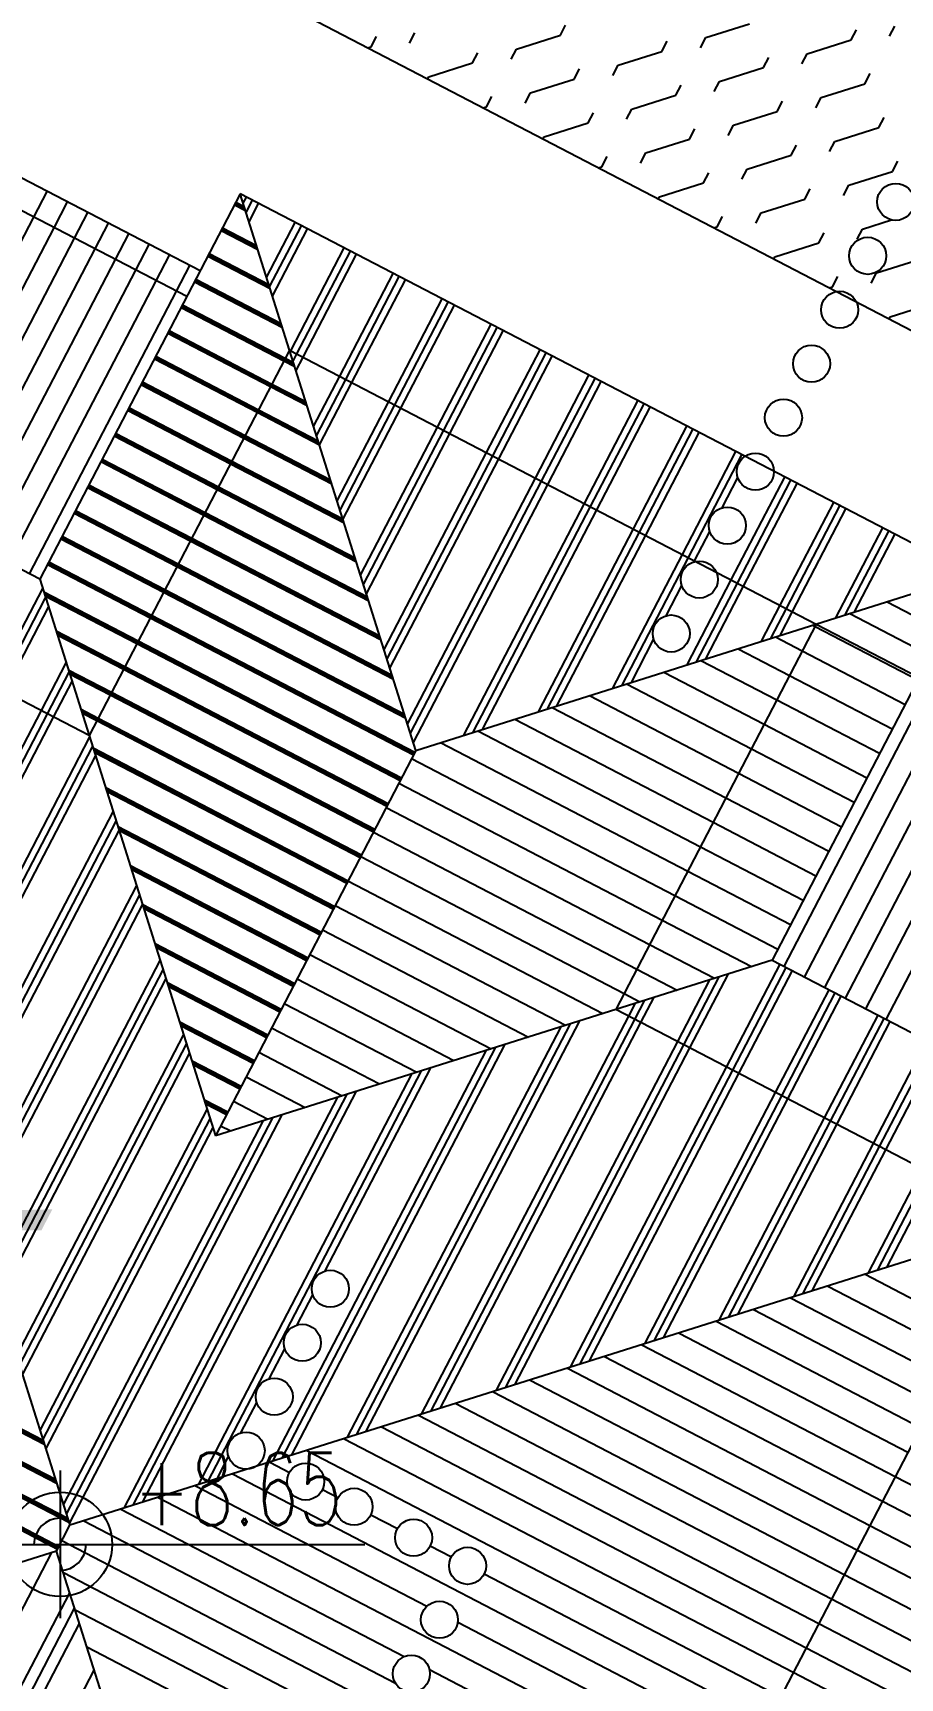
# Model space of a CAD drawing. Extents: x 3907.4 to 3911.57, y -3054.42 to -3053.7.
# Drawn here: x 3907.6873 to 3907.7172, y -3053.9799 to -3053.9231 of the extents above; entities that cross this region are included whole.
import ezdxf
from ezdxf.enums import TextEntityAlignment as Align

# ---------------------------------------------------------------- set-up
doc = ezdxf.new("R2010")
doc.units = 0
doc.header["$LTSCALE"] = 2
doc.header["$MEASUREMENT"] = 0
doc.linetypes.add('ACAD_ISO03W100', pattern=[30, 12, -18])
for name, color, linetype in [('MB', 11, 'CONTINUOUS'), ('TERTUVAR', 2, 'CONTINUOUS'), ('TEXT', 11, 'CONTINUOUS'), ('ÇATI', 7, 'CONTINUOUS'), ('ÇATI TARAMA', 9, 'CONTINUOUS'), ('ÖLÇÜ İZİ', 9, 'CONTINUOUS')]:
    doc.layers.add(name, color=color, linetype=linetype)
doc.styles.add('KAPı-PEN', font='simplex.shx', dxfattribs={"width": 0.7, "height": 10})
doc.styles.add('MAHAL', font='stylu.ttf', dxfattribs={"width": 0.7, "height": 20})

msp = doc.modelspace()

# ---------------------------------------------------------------- linework, layer by layer
at = {"layer": 'MB', "color": 2, "linetype": 'ACAD_ISO03W100', "ltscale": 0.4}
msp.add_line((3907.692581, -3053.932198), (3907.681935, -3053.926661), dxfattribs=at)
at = {"layer": 'MB', "linetype": 'ACAD_ISO03W100', "ltscale": 0.4}
for p, q in [((3907.69613, -3053.934044), (3907.689208, -3053.947351)), ((3907.69613, -3053.934044), (3907.714317, -3053.943504)), ((3907.689208, -3053.947351), (3907.675013, -3053.939968)), ((3907.714317, -3053.943504), (3907.707395, -3053.956811)), ((3907.72159, -3053.964195), (3907.707395, -3053.956811)), ((3907.72159, -3053.964195), (3907.698517, -3054.008553))]:
    msp.add_line(p, q, dxfattribs=at)
at = {"layer": 'TERTUVAR'}
msp.add_line((3907.72759, -3053.938572), (3907.692104, -3053.920114), dxfattribs=at)
at = {"layer": 'TEXT', "color": 2}
for p, q in [((3907.688207, -3053.972734), (3907.688207, -3053.977829)), ((3907.685626, -3053.975282), (3907.69873, -3053.975282))]:
    msp.add_line(p, q, dxfattribs=at)
at = {"layer": 'TEXT'}
for centre in [(3907.717061, -3053.928927), (3907.716092, -3053.93079), (3907.715123, -3053.932653), (3907.714154, -3053.934516), (3907.713185, -3053.936379), (3907.712216, -3053.938242), (3907.711247, -3053.940105), (3907.710278, -3053.941969), (3907.709309, -3053.943832), (3907.69754, -3053.966457), (3907.696571, -3053.968321), (3907.695602, -3053.970184), (3907.694633, -3053.972047), (3907.696687, -3053.973115), (3907.698359, -3053.973985), (3907.700413, -3053.975053), (3907.702277, -3053.976023), (3907.701307, -3053.977886), (3907.700338, -3053.979749)]:
    msp.add_circle(centre, 0.00064, dxfattribs=at)
at = {"layer": 'TEXT', "color": 2}
msp.add_circle((3907.688207, -3053.975282), 0.0018, dxfattribs=at)
for start, end in [(90, 180), (270, 0)]:
    msp.add_arc((3907.688207, -3053.975282), 0.0009, start, end, dxfattribs=at)
at = {"layer": 'ÇATI', "color": 11, "ltscale": 0.5}
msp.add_line((3907.693043, -3053.931311), (3907.68151, -3053.925312), dxfattribs=at)
at = {"layer": 'ÇATI', "ltscale": 0.5}
for p, q in [((3907.694427, -3053.928649), (3907.687505, -3053.941957)), ((3907.719711, -3053.941801), (3907.694427, -3053.928649)), ((3907.700493, -3053.947867), (3907.694427, -3053.928649)), ((3907.687505, -3053.941957), (3907.673311, -3053.934574)), ((3907.687505, -3053.941957), (3907.693572, -3053.961175)), ((3907.700493, -3053.947867), (3907.719711, -3053.941801)), ((3907.719711, -3053.941801), (3907.712789, -3053.955108)), ((3907.700493, -3053.947867), (3907.693572, -3053.961175)), ((3907.712789, -3053.955108), (3907.693572, -3053.961175)), ((3907.712789, -3053.955108), (3907.726984, -3053.962492)), ((3907.684717, -3053.962487), (3907.688548, -3053.974624)), ((3907.726984, -3053.962492), (3907.688548, -3053.974624)), ((3907.688087, -3053.975512), (3907.688548, -3053.974624)), ((3907.688087, -3053.975512), (3907.673758, -3053.980035)), ((3907.70022, -3054.013947), (3907.688087, -3053.975512))]:
    msp.add_line(p, q, dxfattribs=at)
at = {"layer": 'ÇATI TARAMA'}
for p, q in [((3907.710501, -3053.923253), (3907.712014, -3053.922775)), ((3907.698948, -3053.923571), (3907.699131, -3053.923218)), ((3907.700278, -3053.923445), (3907.700462, -3053.923093)), ((3907.703967, -3053.923651), (3907.705481, -3053.923173)), ((3907.705481, -3053.923173), (3907.705664, -3053.922821)), ((3907.710317, -3053.923605), (3907.710501, -3053.923253)), ((3907.714006, -3053.923811), (3907.71552, -3053.923333)), ((3907.71552, -3053.923333), (3907.715703, -3053.922981)), ((3907.716851, -3053.923208), (3907.717034, -3053.922856)), ((3907.698824, -3053.92361), (3907.698948, -3053.923571)), ((3907.702453, -3053.924129), (3907.702636, -3053.923777)), ((3907.703784, -3053.924003), (3907.703967, -3053.923651)), ((3907.707473, -3053.924209), (3907.708987, -3053.923731)), ((3907.708987, -3053.923731), (3907.70917, -3053.923379)), ((3907.713823, -3053.924163), (3907.714006, -3053.923811)), ((3907.700939, -3053.924607), (3907.702453, -3053.924129)), ((3907.705959, -3053.924687), (3907.706142, -3053.924335)), ((3907.70729, -3053.924561), (3907.707473, -3053.924209)), ((3907.710978, -3053.924767), (3907.712492, -3053.924289)), ((3907.712492, -3053.924289), (3907.712675, -3053.923937)), ((3907.715998, -3053.924847), (3907.716181, -3053.924495)), ((3907.700897, -3053.924688), (3907.700939, -3053.924607)), ((3907.704445, -3053.925165), (3907.705959, -3053.924687)), ((3907.709465, -3053.925245), (3907.709648, -3053.924893)), ((3907.710795, -3053.925119), (3907.710978, -3053.924767)), ((3907.714484, -3053.925325), (3907.715998, -3053.924847)), ((3907.702931, -3053.925643), (3907.703114, -3053.92529)), ((3907.704262, -3053.925517), (3907.704445, -3053.925165)), ((3907.707951, -3053.925723), (3907.709465, -3053.925245)), ((3907.71297, -3053.925803), (3907.713153, -3053.925451)), ((3907.714301, -3053.925677), (3907.714484, -3053.925325)), ((3907.702807, -3053.925682), (3907.702931, -3053.925643)), ((3907.704923, -3053.926679), (3907.706437, -3053.926201)), ((3907.706437, -3053.926201), (3907.70662, -3053.925849)), ((3907.707768, -3053.926075), (3907.707951, -3053.925723)), ((3907.711456, -3053.926281), (3907.71297, -3053.925803)), ((3907.716476, -3053.926361), (3907.716659, -3053.926009)), ((3907.704881, -3053.92676), (3907.704923, -3053.926679)), ((3907.708429, -3053.927237), (3907.709942, -3053.926759)), ((3907.709942, -3053.926759), (3907.710126, -3053.926407)), ((3907.711273, -3053.926633), (3907.711456, -3053.926281)), ((3907.714962, -3053.926839), (3907.716476, -3053.926361)), ((3907.708245, -3053.927589), (3907.708429, -3053.927237)), ((3907.711934, -3053.927795), (3907.713448, -3053.927317)), ((3907.713448, -3053.927317), (3907.713631, -3053.926965)), ((3907.714779, -3053.927191), (3907.714962, -3053.926839)), ((3907.706791, -3053.927754), (3907.706915, -3053.927715)), ((3907.706915, -3053.927715), (3907.707098, -3053.927362)), ((3907.711751, -3053.928147), (3907.711934, -3053.927795)), ((3907.71544, -3053.928353), (3907.716954, -3053.927875)), ((3907.716954, -3053.927875), (3907.717137, -3053.927523)), ((3907.708906, -3053.928751), (3907.71042, -3053.928273)), ((3907.71042, -3053.928273), (3907.710603, -3053.927921)), ((3907.715257, -3053.928705), (3907.71544, -3053.928353)), ((3907.687301, -3053.929452), (3907.687763, -3053.928565)), ((3907.688005, -3053.929818), (3907.688467, -3053.928931)), ((3907.694232, -3053.929025), (3907.694607, -3053.929221)), ((3907.694255, -3053.92898), (3907.694586, -3053.929151)), ((3907.694279, -3053.928934), (3907.694564, -3053.929082)), ((3907.694529, -3053.928973), (3907.69464, -3053.92876)), ((3907.69463, -3053.929294), (3907.694851, -3053.92887)), ((3907.694732, -3053.929615), (3907.695062, -3053.92898)), ((3907.708864, -3053.928832), (3907.708906, -3053.928751)), ((3907.712412, -3053.929309), (3907.713926, -3053.928831)), ((3907.713926, -3053.928831), (3907.714109, -3053.928479)), ((3907.682225, -3053.939211), (3907.687301, -3053.929452)), ((3907.68871, -3053.930184), (3907.689171, -3053.929297)), ((3907.710898, -3053.929787), (3907.711081, -3053.929434)), ((3907.712229, -3053.929661), (3907.712412, -3053.929309)), ((3907.715918, -3053.929867), (3907.716918, -3053.929551)), ((3907.682929, -3053.939577), (3907.688005, -3053.929818)), ((3907.689414, -3053.930551), (3907.689875, -3053.929663)), ((3907.690118, -3053.930917), (3907.690579, -3053.93003)), ((3907.69377, -3053.929912), (3907.695033, -3053.930569)), ((3907.693794, -3053.929867), (3907.695011, -3053.9305)), ((3907.693818, -3053.929821), (3907.694989, -3053.930431)), ((3907.69534, -3053.931542), (3907.69633, -3053.929639)), ((3907.695441, -3053.931863), (3907.696541, -3053.929749)), ((3907.695543, -3053.932184), (3907.696752, -3053.929859)), ((3907.710774, -3053.929826), (3907.710898, -3053.929787)), ((3907.714404, -3053.930345), (3907.714587, -3053.929993)), ((3907.715735, -3053.930219), (3907.715918, -3053.929867)), ((3907.683634, -3053.939943), (3907.68871, -3053.930184)), ((3907.684338, -3053.940309), (3907.689414, -3053.930551)), ((3907.690822, -3053.931283), (3907.691284, -3053.930396)), ((3907.693356, -3053.930709), (3907.695415, -3053.93178)), ((3907.696174, -3053.934067), (3907.69802, -3053.930518)), ((3907.696385, -3053.934177), (3907.698231, -3053.930628)), ((3907.696597, -3053.934287), (3907.698442, -3053.930738)), ((3907.71289, -3053.930823), (3907.714404, -3053.930345)), ((3907.685042, -3053.940676), (3907.690118, -3053.930917)), ((3907.685746, -3053.941042), (3907.690822, -3053.931283)), ((3907.691526, -3053.931649), (3907.691988, -3053.930762)), ((3907.692231, -3053.932016), (3907.692692, -3053.931129)), ((3907.693309, -3053.9308), (3907.695459, -3053.931918)), ((3907.693332, -3053.930754), (3907.695437, -3053.931849)), ((3907.712848, -3053.930904), (3907.71289, -3053.930823)), ((3907.716396, -3053.931381), (3907.717909, -3053.930903)), ((3907.68645, -3053.941408), (3907.691526, -3053.931649)), ((3907.692847, -3053.931687), (3907.695884, -3053.933266)), ((3907.692871, -3053.931641), (3907.695863, -3053.933197)), ((3907.692895, -3053.931596), (3907.695841, -3053.933128)), ((3907.697864, -3053.934946), (3907.69971, -3053.931397)), ((3907.698075, -3053.935056), (3907.699921, -3053.931507)), ((3907.698287, -3053.935166), (3907.700132, -3053.931617)), ((3907.714758, -3053.931898), (3907.714882, -3053.931859)), ((3907.714882, -3053.931859), (3907.715065, -3053.931506)), ((3907.716212, -3053.931733), (3907.716396, -3053.931381)), ((3907.687155, -3053.941775), (3907.692231, -3053.932016)), ((3907.699554, -3053.935825), (3907.7014, -3053.932276)), ((3907.699765, -3053.935935), (3907.701611, -3053.932386)), ((3907.716873, -3053.932895), (3907.718387, -3053.932417)), ((3907.692386, -3053.932574), (3907.695934, -3053.93442)), ((3907.692409, -3053.932528), (3907.695958, -3053.934374)), ((3907.692433, -3053.932483), (3907.695982, -3053.934329)), ((3907.699977, -3053.936045), (3907.701822, -3053.932496)), ((3907.716831, -3053.932976), (3907.716873, -3053.932895)), ((3907.691924, -3053.933461), (3907.695473, -3053.935307)), ((3907.691948, -3053.933416), (3907.695497, -3053.935261)), ((3907.691972, -3053.93337), (3907.69552, -3053.935216)), ((3907.701244, -3053.936704), (3907.70309, -3053.933155)), ((3907.701455, -3053.936814), (3907.703301, -3053.933265)), ((3907.701667, -3053.936924), (3907.703512, -3053.933375)), ((3907.696151, -3053.934111), (3907.696174, -3053.934067)), ((3907.702934, -3053.937583), (3907.70478, -3053.934035)), ((3907.703145, -3053.937693), (3907.704991, -3053.934144)), ((3907.691463, -3053.934348), (3907.695012, -3053.936194)), ((3907.691487, -3053.934303), (3907.695035, -3053.936149)), ((3907.69151, -3053.934257), (3907.695059, -3053.936103)), ((3907.695934, -3053.93442), (3907.69631, -3053.934615)), ((3907.695958, -3053.934374), (3907.696288, -3053.934546)), ((3907.695982, -3053.934329), (3907.696267, -3053.934477)), ((3907.696252, -3053.934432), (3907.696385, -3053.934177)), ((3907.696354, -3053.934753), (3907.696597, -3053.934287)), ((3907.703357, -3053.937803), (3907.705203, -3053.934254)), ((3907.691001, -3053.935235), (3907.69455, -3053.937081)), ((3907.691025, -3053.93519), (3907.694574, -3053.937036)), ((3907.691049, -3053.935144), (3907.694597, -3053.93699)), ((3907.695497, -3053.935261), (3907.696714, -3053.935895)), ((3907.69552, -3053.935216), (3907.696692, -3053.935825)), ((3907.696962, -3053.93668), (3907.697864, -3053.934946)), ((3907.697063, -3053.937001), (3907.698075, -3053.935056)), ((3907.697165, -3053.937322), (3907.698287, -3053.935166)), ((3907.704624, -3053.938462), (3907.70647, -3053.934914)), ((3907.704836, -3053.938572), (3907.706681, -3053.935023)), ((3907.705047, -3053.938682), (3907.706893, -3053.935133)), ((3907.695473, -3053.935307), (3907.696736, -3053.935964)), ((3907.697773, -3053.939249), (3907.699554, -3053.935825)), ((3907.706314, -3053.939341), (3907.70816, -3053.935793)), ((3907.69054, -3053.936123), (3907.694089, -3053.937968)), ((3907.690564, -3053.936077), (3907.694112, -3053.937923)), ((3907.690587, -3053.936032), (3907.694136, -3053.937877)), ((3907.695012, -3053.936194), (3907.697162, -3053.937312)), ((3907.695035, -3053.936149), (3907.69714, -3053.937243)), ((3907.695059, -3053.936103), (3907.697118, -3053.937174)), ((3907.697874, -3053.93957), (3907.699765, -3053.935935)), ((3907.697976, -3053.939892), (3907.699977, -3053.936045)), ((3907.706526, -3053.939451), (3907.708371, -3053.935903)), ((3907.706737, -3053.939561), (3907.708583, -3053.936012)), ((3907.690102, -3053.936964), (3907.693651, -3053.93881)), ((3907.690126, -3053.936919), (3907.693675, -3053.938765)), ((3907.694597, -3053.93699), (3907.697544, -3053.938523)), ((3907.698584, -3053.941818), (3907.701244, -3053.936704)), ((3907.698685, -3053.94214), (3907.701455, -3053.936814)), ((3907.698787, -3053.942461), (3907.701667, -3053.936924)), ((3907.708004, -3053.94022), (3907.70985, -3053.936672)), ((3907.708216, -3053.94033), (3907.710061, -3053.936782)), ((3907.708427, -3053.94044), (3907.710273, -3053.936892)), ((3907.690079, -3053.93701), (3907.693627, -3053.938855)), ((3907.69455, -3053.937081), (3907.697587, -3053.938661)), ((3907.694574, -3053.937036), (3907.697565, -3053.938592)), ((3907.709694, -3053.941099), (3907.71154, -3053.937551)), ((3907.689617, -3053.937897), (3907.693166, -3053.939743)), ((3907.689641, -3053.937851), (3907.693189, -3053.939697)), ((3907.689664, -3053.937806), (3907.693213, -3053.939652)), ((3907.694089, -3053.937968), (3907.698013, -3053.94001)), ((3907.694112, -3053.937923), (3907.697991, -3053.93994)), ((3907.694136, -3053.937877), (3907.697969, -3053.939871)), ((3907.699395, -3053.944387), (3907.702934, -3053.937583)), ((3907.699496, -3053.944709), (3907.703145, -3053.937693)), ((3907.699598, -3053.94503), (3907.703357, -3053.937803)), ((3907.709906, -3053.941209), (3907.711751, -3053.937661)), ((3907.689203, -3053.938693), (3907.692752, -3053.940539)), ((3907.700206, -3053.946957), (3907.704624, -3053.938462)), ((3907.700307, -3053.947278), (3907.704836, -3053.938572)), ((3907.700409, -3053.947599), (3907.705047, -3053.938682)), ((3907.711068, -3053.939491), (3907.71161, -3053.938449)), ((3907.711384, -3053.941979), (3907.71323, -3053.93843)), ((3907.711596, -3053.942088), (3907.713442, -3053.93854)), ((3907.711807, -3053.942198), (3907.713653, -3053.93865)), ((3907.689156, -3053.938784), (3907.692704, -3053.94063)), ((3907.689179, -3053.938739), (3907.692728, -3053.940584)), ((3907.693627, -3053.938855), (3907.698439, -3053.941358)), ((3907.693651, -3053.93881), (3907.698417, -3053.941289)), ((3907.693675, -3053.938765), (3907.698395, -3053.94122)), ((3907.688694, -3053.939671), (3907.692243, -3053.941517)), ((3907.688718, -3053.939626), (3907.692267, -3053.941471)), ((3907.688742, -3053.93958), (3907.69229, -3053.941426)), ((3907.693166, -3053.939743), (3907.698864, -3053.942707)), ((3907.693189, -3053.939697), (3907.698843, -3053.942638)), ((3907.693213, -3053.939652), (3907.698821, -3053.942569)), ((3907.702152, -3053.947344), (3907.706314, -3053.939341)), ((3907.702473, -3053.947242), (3907.706526, -3053.939451)), ((3907.702794, -3053.947141), (3907.706737, -3053.939561)), ((3907.713074, -3053.942858), (3907.71492, -3053.939309)), ((3907.713286, -3053.942968), (3907.715132, -3053.939419)), ((3907.713497, -3053.943077), (3907.715343, -3053.939529)), ((3907.704721, -3053.946533), (3907.708004, -3053.94022)), ((3907.705042, -3053.946431), (3907.708216, -3053.94033)), ((3907.710117, -3053.941319), (3907.710641, -3053.940312)), ((3907.714997, -3053.943289), (3907.71661, -3053.940188)), ((3907.715319, -3053.943188), (3907.716822, -3053.940298)), ((3907.688233, -3053.940558), (3907.691781, -3053.942404)), ((3907.688256, -3053.940513), (3907.691805, -3053.942359)), ((3907.68828, -3053.940467), (3907.691829, -3053.942313)), ((3907.692704, -3053.94063), (3907.69929, -3053.944055)), ((3907.692728, -3053.940584), (3907.699268, -3053.943986)), ((3907.692752, -3053.940539), (3907.699247, -3053.943917)), ((3907.705363, -3053.94633), (3907.708427, -3053.94044)), ((3907.71564, -3053.943086), (3907.717033, -3053.940408)), ((3907.687771, -3053.941445), (3907.69132, -3053.943291)), ((3907.687795, -3053.9414), (3907.691344, -3053.943246)), ((3907.687819, -3053.941355), (3907.691367, -3053.9432)), ((3907.692243, -3053.941517), (3907.699716, -3053.945404)), ((3907.692267, -3053.941471), (3907.699694, -3053.945335)), ((3907.69229, -3053.941426), (3907.699672, -3053.945266)), ((3907.70729, -3053.945722), (3907.709694, -3053.941099)), ((3907.707611, -3053.94562), (3907.709906, -3053.941209)), ((3907.710099, -3053.941354), (3907.710117, -3053.941319)), ((3907.709859, -3053.944911), (3907.711384, -3053.941979)), ((3907.71018, -3053.944809), (3907.711596, -3053.942088)), ((3907.685872, -3053.945616), (3907.687607, -3053.94228)), ((3907.686083, -3053.945726), (3907.687709, -3053.942601)), ((3907.687642, -3053.94239), (3907.690906, -3053.944088)), ((3907.687664, -3053.942459), (3907.690882, -3053.944133)), ((3907.687686, -3053.942528), (3907.690858, -3053.944178)), ((3907.691781, -3053.942404), (3907.700142, -3053.946753)), ((3907.691805, -3053.942359), (3907.70012, -3053.946684)), ((3907.691829, -3053.942313), (3907.700098, -3053.946614)), ((3907.70913, -3053.943217), (3907.709672, -3053.942175)), ((3907.710501, -3053.944708), (3907.711807, -3053.942198)), ((3907.686295, -3053.945836), (3907.68781, -3053.942923)), ((3907.691367, -3053.9432), (3907.700461, -3053.94793)), ((3907.712428, -3053.9441), (3907.713074, -3053.942858)), ((3907.712749, -3053.943999), (3907.713286, -3053.942968)), ((3907.713071, -3053.943897), (3907.713497, -3053.943077)), ((3907.715475, -3053.943138), (3907.718262, -3053.944587)), ((3907.71676, -3053.942733), (3907.718701, -3053.943742)), ((3907.688068, -3053.943738), (3907.690444, -3053.944975)), ((3907.688089, -3053.943808), (3907.690421, -3053.94502)), ((3907.69132, -3053.943291), (3907.700413, -3053.948021)), ((3907.691344, -3053.943246), (3907.700437, -3053.947976)), ((3907.714191, -3053.943544), (3907.714274, -3053.943587)), ((3907.714274, -3053.943587), (3907.717822, -3053.945433)), ((3907.688111, -3053.943877), (3907.690397, -3053.945066)), ((3907.690858, -3053.944178), (3907.699952, -3053.948908)), ((3907.690882, -3053.944133), (3907.699976, -3053.948863)), ((3907.690906, -3053.944088), (3907.699999, -3053.948817)), ((3907.707932, -3053.945519), (3907.708703, -3053.944038)), ((3907.711622, -3053.944355), (3907.713395, -3053.945277)), ((3907.712906, -3053.943949), (3907.713834, -3053.944432)), ((3907.687562, -3053.946495), (3907.688418, -3053.944849)), ((3907.710337, -3053.94476), (3907.712955, -3053.946122)), ((3907.713834, -3053.944432), (3907.717383, -3053.946278)), ((3907.687773, -3053.946605), (3907.68852, -3053.94517)), ((3907.687985, -3053.946715), (3907.688621, -3053.945492)), ((3907.688493, -3053.945087), (3907.689983, -3053.945862)), ((3907.688515, -3053.945156), (3907.689959, -3053.945907)), ((3907.688537, -3053.945225), (3907.689936, -3053.945953)), ((3907.690397, -3053.945066), (3907.69949, -3053.949796)), ((3907.690421, -3053.94502), (3907.699514, -3053.94975)), ((3907.690444, -3053.944975), (3907.699538, -3053.949705)), ((3907.709052, -3053.945166), (3907.712515, -3053.946967)), ((3907.713395, -3053.945277), (3907.716943, -3053.947123)), ((3907.689936, -3053.945953), (3907.699029, -3053.950683)), ((3907.689959, -3053.945907), (3907.699053, -3053.950637)), ((3907.689983, -3053.945862), (3907.699076, -3053.950592)), ((3907.706483, -3053.945976), (3907.711636, -3053.948657)), ((3907.707768, -3053.945571), (3907.712076, -3053.947812)), ((3907.713209, -3053.955327), (3907.718285, -3053.945568)), ((3907.713914, -3053.955693), (3907.71899, -3053.945934)), ((3907.681035, -3053.959044), (3907.687562, -3053.946495)), ((3907.681136, -3053.959365), (3907.687773, -3053.946605)), ((3907.688919, -3053.946436), (3907.689521, -3053.946749)), ((3907.688941, -3053.946505), (3907.689498, -3053.946794)), ((3907.688963, -3053.946574), (3907.689474, -3053.94684)), ((3907.705199, -3053.946382), (3907.711197, -3053.949502)), ((3907.712955, -3053.946122), (3907.716504, -3053.947968)), ((3907.714618, -3053.956059), (3907.719694, -3053.946301)), ((3907.681238, -3053.959686), (3907.687985, -3053.946715)), ((3907.689474, -3053.94684), (3907.698568, -3053.95157)), ((3907.689498, -3053.946794), (3907.698591, -3053.951524)), ((3907.689521, -3053.946749), (3907.698615, -3053.951479)), ((3907.70263, -3053.947193), (3907.710318, -3053.951192)), ((3907.703914, -3053.946787), (3907.710757, -3053.950347)), ((3907.712515, -3053.946967), (3907.716064, -3053.948813)), ((3907.715322, -3053.956426), (3907.720398, -3053.946667)), ((3907.716026, -3053.956792), (3907.721102, -3053.947033)), ((3907.6821, -3053.961125), (3907.689229, -3053.947418)), ((3907.682311, -3053.961235), (3907.689331, -3053.94774)), ((3907.689345, -3053.947784), (3907.698153, -3053.952366)), ((3907.701345, -3053.947598), (3907.709878, -3053.952037)), ((3907.71673, -3053.957158), (3907.721806, -3053.947399)), ((3907.682522, -3053.961345), (3907.689432, -3053.948061)), ((3907.689367, -3053.947853), (3907.69813, -3053.952412)), ((3907.689388, -3053.947923), (3907.698106, -3053.952457)), ((3907.700345, -3053.948152), (3907.709439, -3053.952882)), ((3907.712076, -3053.947812), (3907.715625, -3053.949658)), ((3907.711636, -3053.948657), (3907.715185, -3053.950503)), ((3907.68977, -3053.949133), (3907.697692, -3053.953253)), ((3907.689792, -3053.949202), (3907.697668, -3053.953299)), ((3907.689814, -3053.949271), (3907.697645, -3053.953344)), ((3907.699906, -3053.948997), (3907.708999, -3053.953727)), ((3907.68379, -3053.962004), (3907.69004, -3053.949988)), ((3907.699466, -3053.949842), (3907.70856, -3053.954572)), ((3907.711197, -3053.949502), (3907.714746, -3053.951348)), ((3907.684001, -3053.962114), (3907.690142, -3053.950309)), ((3907.690196, -3053.950482), (3907.69723, -3053.95414)), ((3907.690218, -3053.950551), (3907.697207, -3053.954186)), ((3907.69024, -3053.95062), (3907.697183, -3053.954231)), ((3907.710757, -3053.950347), (3907.714306, -3053.952193)), ((3907.684212, -3053.962224), (3907.690243, -3053.95063)), ((3907.699027, -3053.950687), (3907.70812, -3053.955417)), ((3907.710318, -3053.951192), (3907.713866, -3053.953038)), ((3907.698587, -3053.951532), (3907.707681, -3053.956262)), ((3907.690622, -3053.95183), (3907.696769, -3053.955028)), ((3907.690644, -3053.951899), (3907.696745, -3053.955073)), ((3907.690665, -3053.951968), (3907.696722, -3053.955119)), ((3907.709878, -3053.952037), (3907.713427, -3053.953883)), ((3907.685083, -3053.963646), (3907.690851, -3053.952557)), ((3907.685184, -3053.963967), (3907.690953, -3053.952878)), ((3907.698148, -3053.952377), (3907.706945, -3053.956953)), ((3907.709439, -3053.952882), (3907.712987, -3053.954728)), ((3907.685286, -3053.964289), (3907.691054, -3053.953199)), ((3907.691048, -3053.953179), (3907.696308, -3053.955915)), ((3907.691069, -3053.953248), (3907.696284, -3053.95596)), ((3907.691091, -3053.953317), (3907.69626, -3053.956006)), ((3907.697708, -3053.953222), (3907.705661, -3053.957359)), ((3907.708999, -3053.953727), (3907.712083, -3053.955331)), ((3907.691473, -3053.954527), (3907.695846, -3053.956802)), ((3907.691495, -3053.954597), (3907.695822, -3053.956847)), ((3907.697269, -3053.954067), (3907.704376, -3053.957764)), ((3907.70856, -3053.954572), (3907.710799, -3053.955737)), ((3907.685894, -3053.966215), (3907.691662, -3053.955126)), ((3907.691517, -3053.954666), (3907.695799, -3053.956893)), ((3907.696829, -3053.954912), (3907.703092, -3053.95817)), ((3907.685995, -3053.966537), (3907.691764, -3053.955447)), ((3907.70812, -3053.955417), (3907.709514, -3053.956142)), ((3907.709744, -3053.958033), (3907.710966, -3053.955684)), ((3907.709955, -3053.958143), (3907.711287, -3053.955583)), ((3907.711223, -3053.958802), (3907.713069, -3053.955254)), ((3907.711434, -3053.958912), (3907.71328, -3053.955364)), ((3907.711645, -3053.959022), (3907.713491, -3053.955473)), ((3907.686097, -3053.966858), (3907.691865, -3053.955768)), ((3907.691899, -3053.955876), (3907.695385, -3053.957689)), ((3907.691921, -3053.955945), (3907.695361, -3053.957735)), ((3907.691943, -3053.956014), (3907.695337, -3053.95778)), ((3907.696389, -3053.955757), (3907.701807, -3053.958575)), ((3907.707681, -3053.956262), (3907.70823, -3053.956548)), ((3907.709533, -3053.957923), (3907.710645, -3053.955785)), ((3907.712913, -3053.959681), (3907.714759, -3053.956133)), ((3907.713124, -3053.959791), (3907.71497, -3053.956243)), ((3907.69595, -3053.956602), (3907.700522, -3053.958981)), ((3907.707843, -3053.957044), (3907.708076, -3053.956596)), ((3907.708054, -3053.957154), (3907.708397, -3053.956495)), ((3907.708265, -3053.957264), (3907.708718, -3053.956394)), ((3907.713335, -3053.959901), (3907.715181, -3053.956352)), ((3907.692325, -3053.957225), (3907.694923, -3053.958576)), ((3907.692347, -3053.957294), (3907.6949, -3053.958622)), ((3907.692368, -3053.957363), (3907.694876, -3053.958667)), ((3907.698123, -3053.971602), (3907.705506, -3053.957407)), ((3907.698444, -3053.971501), (3907.705828, -3053.957306)), ((3907.698765, -3053.971399), (3907.706149, -3053.957205)), ((3907.700692, -3053.970791), (3907.707843, -3053.957044)), ((3907.701013, -3053.97069), (3907.708054, -3053.957154)), ((3907.701335, -3053.970588), (3907.708265, -3053.957264)), ((3907.714603, -3053.96056), (3907.716449, -3053.957012)), ((3907.714814, -3053.96067), (3907.71666, -3053.957122)), ((3907.715025, -3053.96078), (3907.716871, -3053.957232)), ((3907.686705, -3053.968784), (3907.692473, -3053.957695)), ((3907.69551, -3053.957447), (3907.699238, -3053.959386)), ((3907.703261, -3053.96998), (3907.709533, -3053.957923)), ((3907.716293, -3053.96144), (3907.718139, -3053.957891)), ((3907.716504, -3053.961549), (3907.71835, -3053.958001)), ((3907.686806, -3053.969106), (3907.692575, -3053.958016)), ((3907.686908, -3053.969427), (3907.692676, -3053.958337)), ((3907.69275, -3053.958573), (3907.694462, -3053.959463)), ((3907.695071, -3053.958292), (3907.697953, -3053.959792)), ((3907.695554, -3053.972413), (3907.702937, -3053.958218)), ((3907.695875, -3053.972312), (3907.703259, -3053.958117)), ((3907.696196, -3053.97221), (3907.70358, -3053.958016)), ((3907.703583, -3053.969879), (3907.709744, -3053.958033)), ((3907.703904, -3053.969777), (3907.709955, -3053.958143)), ((3907.716715, -3053.961659), (3907.718561, -3053.958111)), ((3907.692772, -3053.958642), (3907.694438, -3053.959509)), ((3907.692794, -3053.958711), (3907.694414, -3053.959554)), ((3907.692985, -3053.973224), (3907.700368, -3053.959029)), ((3907.693306, -3053.973123), (3907.700689, -3053.958928)), ((3907.694631, -3053.959137), (3907.696669, -3053.960197)), ((3907.697361, -3053.965843), (3907.701011, -3053.958827)), ((3907.705831, -3053.969169), (3907.711223, -3053.958802)), ((3907.706152, -3053.969068), (3907.711434, -3053.958912)), ((3907.706473, -3053.968966), (3907.711645, -3053.959022)), ((3907.691058, -3053.973832), (3907.698441, -3053.959638)), ((3907.7084, -3053.968358), (3907.712913, -3053.959681)), ((3907.687516, -3053.971354), (3907.693284, -3053.960264)), ((3907.690416, -3053.974035), (3907.697799, -3053.95984)), ((3907.690737, -3053.973934), (3907.69812, -3053.959739)), ((3907.693176, -3053.959922), (3907.694, -3053.960351)), ((3907.693198, -3053.959991), (3907.693977, -3053.960396)), ((3907.69322, -3053.96006), (3907.693953, -3053.960442)), ((3907.694192, -3053.959982), (3907.695384, -3053.960603)), ((3907.708721, -3053.968257), (3907.713124, -3053.959791)), ((3907.709042, -3053.968155), (3907.713335, -3053.959901)), ((3907.687617, -3053.971675), (3907.693385, -3053.960585)), ((3907.688327, -3053.973923), (3907.69523, -3053.960651)), ((3907.688428, -3053.974244), (3907.695551, -3053.96055)), ((3907.68853, -3053.974565), (3907.695872, -3053.960449)), ((3907.693752, -3053.960827), (3907.6941, -3053.961008)), ((3907.710969, -3053.967547), (3907.714603, -3053.96056)), ((3907.71129, -3053.967446), (3907.714814, -3053.96067)), ((3907.711611, -3053.967344), (3907.715025, -3053.96078)), ((3907.687719, -3053.971996), (3907.693487, -3053.960906)), ((3907.713538, -3053.966736), (3907.716293, -3053.96144)), ((3907.713859, -3053.966635), (3907.716504, -3053.961549)), ((3907.71418, -3053.966533), (3907.716715, -3053.961659)), ((3907.716107, -3053.965925), (3907.717983, -3053.962319)), ((3907.716428, -3053.965824), (3907.718194, -3053.962428)), ((3907.716749, -3053.965722), (3907.718406, -3053.962538)), ((3907.675518, -3053.965391), (3907.687621, -3053.971686)), ((3907.674031, -3053.96586), (3907.68809, -3053.973173)), ((3907.6741, -3053.965838), (3907.688068, -3053.973103)), ((3907.67417, -3053.965816), (3907.688046, -3053.973034)), ((3907.67538, -3053.965434), (3907.687664, -3053.971824)), ((3907.675449, -3053.965412), (3907.687643, -3053.971755)), ((3907.716002, -3053.965958), (3907.719678, -3053.96787)), ((3907.672683, -3053.966286), (3907.688516, -3053.974521)), ((3907.672752, -3053.966264), (3907.688494, -3053.974452)), ((3907.672821, -3053.966242), (3907.688472, -3053.974383)), ((3907.714717, -3053.966364), (3907.719238, -3053.968715)), ((3907.671334, -3053.966711), (3907.688122, -3053.975444)), ((3907.671403, -3053.96669), (3907.688146, -3053.975398)), ((3907.671472, -3053.966668), (3907.68817, -3053.975353)), ((3907.696392, -3053.967706), (3907.696934, -3053.966664)), ((3907.713432, -3053.966769), (3907.718798, -3053.96956)), ((3907.710863, -3053.96758), (3907.717919, -3053.971251)), ((3907.712148, -3053.967175), (3907.718359, -3053.970406)), ((3907.709579, -3053.967986), (3907.71748, -3053.972096)), ((3907.695423, -3053.969569), (3907.695965, -3053.968527)), ((3907.70701, -3053.968797), (3907.716601, -3053.973786)), ((3907.708294, -3053.968391), (3907.71704, -3053.972941)), ((3907.705725, -3053.969202), (3907.716161, -3053.974631)), ((3907.704441, -3053.969608), (3907.715722, -3053.975476)), ((3907.694454, -3053.971432), (3907.694996, -3053.97039)), ((3907.701871, -3053.970419), (3907.714843, -3053.977166)), ((3907.703156, -3053.970013), (3907.715282, -3053.976321)), ((3907.700587, -3053.970824), (3907.714403, -3053.978011)), ((3907.698018, -3053.971635), (3907.713524, -3053.979701)), ((3907.699302, -3053.97123), (3907.713964, -3053.978856)), ((3907.696733, -3053.972041), (3907.713084, -3053.980546)), ((3907.693627, -3053.973021), (3907.694027, -3053.972253)), ((3907.695449, -3053.972446), (3907.69613, -3053.972801)), ((3907.69288, -3053.973257), (3907.700873, -3053.977415)), ((3907.694164, -3053.972852), (3907.712205, -3053.982236)), ((3907.71704, -3053.972941), (3907.720589, -3053.974786)), ((3907.691595, -3053.973663), (3907.711326, -3053.983926)), ((3907.697265, -3053.973391), (3907.697802, -3053.97367)), ((3907.716601, -3053.973786), (3907.720149, -3053.975631)), ((3907.689026, -3053.974474), (3907.699785, -3053.98007)), ((3907.69031, -3053.974068), (3907.700094, -3053.979157)), ((3907.698936, -3053.97426), (3907.699856, -3053.974739)), ((3907.716161, -3053.974631), (3907.71971, -3053.976476)), ((3907.678228, -3053.994197), (3907.687921, -3053.975564)), ((3907.688272, -3053.975155), (3907.699469, -3053.98098)), ((3907.700991, -3053.975329), (3907.701719, -3053.975708)), ((3907.715722, -3053.975476), (3907.71927, -3053.977321)), ((3907.688322, -3053.976255), (3907.698732, -3053.98167)), ((3907.702854, -3053.976298), (3907.712645, -3053.981391)), ((3907.715282, -3053.976321), (3907.718831, -3053.978167)), ((3907.678735, -3053.995803), (3907.688541, -3053.976951)), ((3907.714843, -3053.977166), (3907.718391, -3053.979012)), ((3907.678904, -3053.996338), (3907.68871, -3053.977486)), ((3907.688727, -3053.977539), (3907.709129, -3053.988151)), ((3907.679073, -3053.996874), (3907.688879, -3053.978021)), ((3907.701942, -3053.977971), (3907.711766, -3053.983081)), ((3907.714403, -3053.978011), (3907.717952, -3053.979857)), ((3907.689132, -3053.978824), (3907.694495, -3053.981613)), ((3907.713964, -3053.978856), (3907.717512, -3053.980702)), ((3907.680758, -3053.996216), (3907.689386, -3053.979627)), ((3907.700963, -3053.979609), (3907.710887, -3053.984771)), ((3907.713524, -3053.979701), (3907.717073, -3053.981547))]:
    msp.add_line(p, q, dxfattribs=at)
at = {"layer": 'ÖLÇÜ İZİ', "linetype": 'ACAD_ISO03W100', "ltscale": 0.5}
msp.add_line((3907.714317, -3053.943504), (3907.778772, -3053.97703), dxfattribs=at)

# ---------------------------------------------------------------- texts
at = {"layer": 'TEXT', "color": 4, "style": 'MAHAL', "width": 0.7}
msp.add_text('A BLOK', height=0.0075, rotation=62.519, dxfattribs=at).set_placement((3907.676274, -3053.986145))
at = {"layer": 'TEXT', "color": 2, "style": 'KAPı-PEN', "width": 0.7}
msp.add_attdef('+8.65', text='+8.65', height=0.0025, dxfattribs=at).set_placement((3907.69435, -3053.974618), align=Align.CENTER)

doc.saveas('drawing.dxf')
